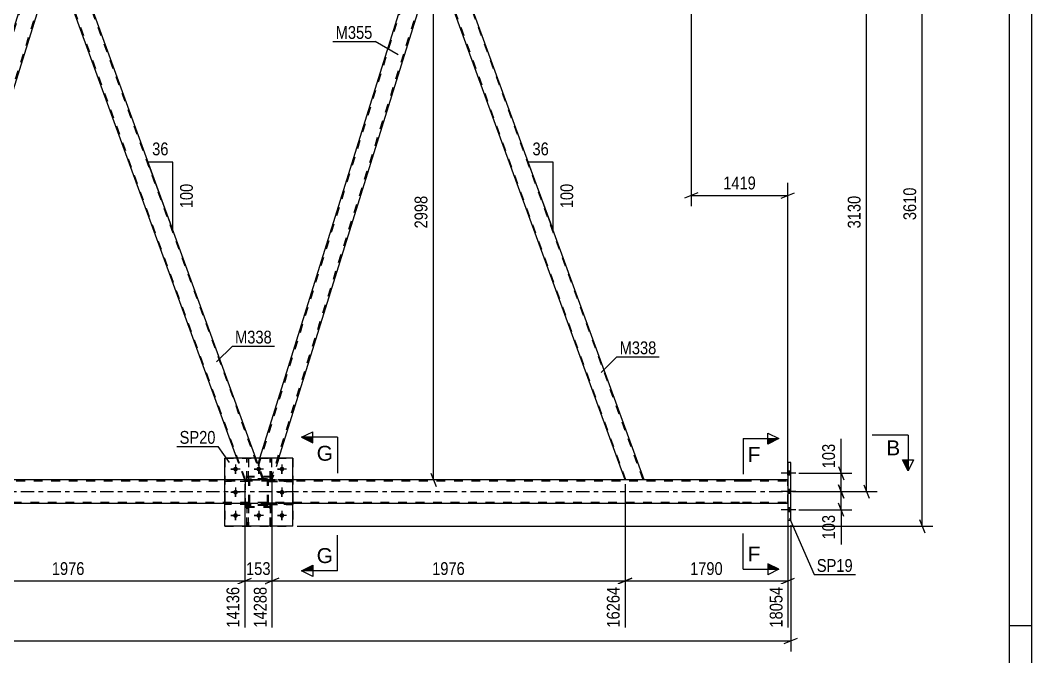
# Model space of a CAD drawing. Header units: millimetres. Extents: x 0 to 841, y 0 to 594.
# Drawn here: x 614.6 to 841, y 291.1 to 433.6 of the extents above; entities that cross this region are included whole.
import ezdxf

# ---------------------------------------------------------------- set-up
doc = ezdxf.new("R2010")
doc.units = ezdxf.units.MM
doc.linetypes.add('DXK_LINE_DOT2', pattern=[3.9198, 1.9599, -1.9599])
doc.linetypes.add('DXK_LINE_DOT3', pattern=[5.9187, 2.979, -0.9799, 0.9799, -0.9799])
doc.styles.add('Arial', font='ARIAL.TTF', dxfattribs={"height": 0.2})
doc.styles.add('Arial Narrow', font='ARIALN.TTF', dxfattribs={"height": 0.2})

# ---------------------------------------------------------------- blocks, each defined once
blk = doc.blocks.new('Unknown-318889761-1133')
at = {"color": 5, "linetype": 'Continuous'}
for p, q in [((841, 0), (841, 594)), ((836, 5), (836, 589)), ((841, 298), (836, 298))]:
    blk.add_line(p, q, dxfattribs=at)
blk = doc.blocks.new('Bolt-318889761-1778 - 1356')
at = {"linetype": 'Continuous'}
for points in [[(786.4, 332.6), (786.4, 331.72), (787.04, 331.72), (787.04, 332.6)], [(786.4, 332.6), (786.4, 331.72), (787.04, 331.72), (787.04, 332.6)], [(786.4, 332.6), (786.4, 331.72), (787.04, 331.72), (787.04, 332.6)], [(786.4, 328.5), (786.4, 327.62), (787.04, 327.62), (787.04, 328.5)], [(786.4, 328.5), (786.4, 327.62), (787.04, 327.62), (787.04, 328.5)], [(786.4, 324.4), (786.4, 323.52), (787.04, 323.52), (787.04, 324.4)], [(786.4, 324.4), (786.4, 323.52), (787.04, 323.52), (787.04, 324.4)], [(786.4, 324.4), (786.4, 323.52), (787.04, 323.52), (787.04, 324.4)]]:
    blk.add_hatch(color=1, dxfattribs=at).paths.add_polyline_path(points)
at = {"color": 1, "linetype": 'Continuous'}
for p, q in [((788.2, 332.16), (784.88, 332.16)), ((788.2, 332.16), (784.88, 332.16)), ((788.2, 332.16), (784.88, 332.16)), ((787.04, 332.6), (786.4, 332.6)), ((787.04, 332.6), (786.4, 332.6)), ((787.04, 332.6), (786.4, 332.6)), ((787.04, 331.72), (786.4, 331.72)), ((787.04, 331.72), (786.4, 331.72)), ((787.04, 331.72), (786.4, 331.72)), ((787.04, 328.5), (786.4, 328.5)), ((787.04, 328.5), (786.4, 328.5)), ((788.2, 328.06), (784.88, 328.06)), ((788.2, 328.06), (784.88, 328.06)), ((787.04, 327.62), (786.4, 327.62)), ((787.04, 327.62), (786.4, 327.62)), ((788.2, 323.96), (784.88, 323.96)), ((788.2, 323.96), (784.88, 323.96)), ((788.2, 323.96), (784.88, 323.96)), ((787.04, 324.4), (786.4, 324.4)), ((787.04, 324.4), (786.4, 324.4)), ((787.04, 324.4), (786.4, 324.4)), ((787.04, 323.52), (786.4, 323.52)), ((787.04, 323.52), (786.4, 323.52)), ((787.04, 323.52), (786.4, 323.52))]:
    blk.add_line(p, q, dxfattribs=at)
blk = doc.blocks.new('Bolt-318889761-1474 - 1356')
at = {"linetype": 'Continuous'}
for points in [[(663.27, 333.11, -1), (662.23, 333.11, -1)], [(668.47, 333.11, -1), (667.43, 333.11, -1)], [(673.67, 333.11, -1), (672.63, 333.11, -1)], [(663.27, 327.91, -1), (662.23, 327.91, -1)], [(673.67, 327.91, -1), (672.63, 327.91, -1)], [(663.27, 322.71, -1), (662.23, 322.71, -1)], [(668.47, 322.71, -1), (667.43, 322.71, -1)], [(673.67, 322.71, -1), (672.63, 322.71, -1)]]:
    blk.add_hatch(color=1, dxfattribs=at).paths.add_polyline_path(points)
at = {"color": 1, "linetype": 'Continuous'}
for p, q in [((663.79, 333.11), (661.71, 333.11)), ((662.75, 334.15), (662.75, 332.07)), ((668.99, 333.11), (666.91, 333.11)), ((667.95, 334.15), (667.95, 332.07)), ((674.19, 333.11), (672.11, 333.11)), ((673.15, 334.15), (673.15, 332.07)), ((662.75, 328.95), (662.75, 326.87)), ((673.15, 328.95), (673.15, 326.87)), ((663.79, 327.91), (661.71, 327.91)), ((674.19, 327.91), (672.11, 327.91)), ((663.79, 322.71), (661.71, 322.71)), ((662.75, 323.75), (662.75, 321.67)), ((668.99, 322.71), (666.91, 322.71)), ((667.95, 323.75), (667.95, 321.67)), ((674.19, 322.71), (672.11, 322.71)), ((673.15, 323.75), (673.15, 321.67))]:
    blk.add_line(p, q, dxfattribs=at)
blk = doc.blocks.new('Part-318889761-1478 - 1356')
at = {"color": 2, "linetype": 'Continuous'}
for p, q in [((665.3, 335.51), (665.3, 335.51)), ((665.62, 335.51), (665.3, 335.51)), ((665.62, 335.51), (665.62, 335.51))]:
    blk.add_line(p, q, dxfattribs=at)
at = {"color": 7, "linetype": 'DXK_LINE_DOT2'}
for p, q in [((665.3, 330.67), (665.3, 335.51)), ((665.62, 330.67), (665.62, 335.51)), ((665.3, 331.27), (665.62, 331.27)), ((665.62, 330.67), (665.3, 330.67))]:
    blk.add_line(p, q, dxfattribs=at)
blk = doc.blocks.new('Part-318889761-1561 - 1356')
at = {"color": 7, "linetype": 'DXK_LINE_DOT2'}
for p, q in [((675.55, 325.47), (670.15, 325.47)), ((670.15, 325.47), (670.15, 325.15)), ((670.15, 325.15), (675.55, 325.15)), ((670.75, 325.15), (670.75, 325.47)), ((675.55, 325.15), (675.55, 325.47))]:
    blk.add_line(p, q, dxfattribs=at)
blk = doc.blocks.new('Part-318889761-1697 - 1356')
at = {"color": 7, "linetype": 'DXK_LINE_DOT2'}
for p, q in [((670.95, 331.45), (664.95, 331.45)), ((664.95, 324.65), (664.95, 331.45)), ((670.95, 324.65), (670.95, 331.45)), ((670.95, 324.65), (664.95, 324.65))]:
    blk.add_line(p, q, dxfattribs=at)
blk = doc.blocks.new('Part-318889761-1514 - 1356')
at = {"color": 7, "linetype": 'DXK_LINE_DOT2'}
for p, q in [((665.75, 330.67), (660.35, 330.67)), ((660.35, 330.35), (660.35, 330.67)), ((665.15, 330.35), (665.15, 330.67)), ((665.75, 330.67), (665.75, 330.35)), ((665.75, 330.35), (660.35, 330.35))]:
    blk.add_line(p, q, dxfattribs=at)
blk = doc.blocks.new('Part-318889761-1583 - 1356')
at = {"color": 7, "linetype": 'DXK_LINE_DOT2'}
for p, q in [((670.5, 320.31), (670.5, 325.15)), ((670.5, 325.15), (670.82, 325.15)), ((670.5, 324.55), (670.82, 324.55)), ((670.82, 325.15), (670.82, 320.31)), ((670.82, 320.31), (670.5, 320.31))]:
    blk.add_line(p, q, dxfattribs=at)
blk = doc.blocks.new('Part-318889761-1487 - 1356')
at = {"color": 2, "linetype": 'Continuous'}
for p, q in [((670.5, 335.51), (670.5, 335.51)), ((670.82, 335.51), (670.5, 335.51)), ((670.82, 335.51), (670.82, 335.51))]:
    blk.add_line(p, q, dxfattribs=at)
at = {"color": 7, "linetype": 'DXK_LINE_DOT2'}
for p, q in [((670.5, 330.67), (670.5, 335.51)), ((670.82, 330.67), (670.82, 335.51)), ((670.5, 331.27), (670.82, 331.27)), ((670.82, 330.67), (670.5, 330.67))]:
    blk.add_line(p, q, dxfattribs=at)
blk = doc.blocks.new('Part-318889761-1501 - 1356')
at = {"color": 7, "linetype": 'DXK_LINE_DOT2'}
for p, q in [((670.5, 330.67), (670.5, 335.51)), ((670.5, 335.51), (670.82, 335.51)), ((670.82, 335.51), (670.82, 330.67)), ((670.5, 331.27), (670.82, 331.27)), ((670.82, 330.67), (670.5, 330.67))]:
    blk.add_line(p, q, dxfattribs=at)
blk = doc.blocks.new('Part-318889761-1511 - 1356')
at = {"color": 7, "linetype": 'DXK_LINE_DOT2'}
for p, q in [((670.15, 325.15), (670.15, 325.47)), ((670.15, 325.47), (675.55, 325.47)), ((675.55, 325.15), (670.15, 325.15)), ((670.75, 325.15), (670.75, 325.47)), ((675.55, 325.47), (675.55, 325.15))]:
    blk.add_line(p, q, dxfattribs=at)
blk = doc.blocks.new('Part-318889761-1517 - 1356')
at = {"color": 7, "linetype": 'DXK_LINE_DOT2'}
for p, q in [((665.75, 325.47), (660.35, 325.47)), ((660.35, 325.15), (660.35, 325.47)), ((665.75, 325.15), (660.35, 325.15)), ((665.15, 325.15), (665.15, 325.47)), ((665.75, 325.47), (665.75, 325.15))]:
    blk.add_line(p, q, dxfattribs=at)
blk = doc.blocks.new('Part-318889761-1558 - 1356')
at = {"color": 7, "linetype": 'DXK_LINE_DOT2'}
for p, q in [((675.55, 330.67), (670.15, 330.67)), ((670.15, 330.67), (670.15, 330.35)), ((670.75, 330.35), (670.75, 330.67)), ((675.55, 330.35), (675.55, 330.67)), ((670.15, 330.35), (675.55, 330.35))]:
    blk.add_line(p, q, dxfattribs=at)
blk = doc.blocks.new('Part-318889761-1947 - 1356')
at = {"color": 7, "linetype": 'DXK_LINE_DOT2'}
for p, q in [((776.18, 330.7), (490.08, 330.7)), ((675.55, 330.7), (660.35, 330.7)), ((786.4, 330.7), (776.28, 330.7)), ((786.4, 325.42), (786.4, 330.7)), ((100.17, 330.45), (776.18, 330.46)), ((776.28, 330.46), (786.4, 330.46)), ((99.41, 325.65), (776.18, 325.66)), ((776.18, 325.42), (490.08, 325.42)), ((675.55, 325.42), (660.35, 325.42)), ((776.28, 325.66), (786.4, 325.66)), ((786.4, 325.42), (776.28, 325.42))]:
    blk.add_line(p, q, dxfattribs=at)
at = {"color": 2, "linetype": 'Continuous'}
for p, q in [((660.35, 330.7), (505.28, 330.7)), ((776.18, 330.7), (675.55, 330.7)), ((786.4, 330.7), (776.28, 330.7)), ((660.35, 325.42), (505.28, 325.42)), ((776.18, 325.42), (675.55, 325.42)), ((786.4, 325.42), (776.28, 325.42))]:
    blk.add_line(p, q, dxfattribs=at)
at = {"color": 7, "linetype": 'DXK_LINE_DOT3'}
for p, q in [((99.79, 328.05), (776.18, 328.06)), ((776.28, 328.06), (786.4, 328.06))]:
    blk.add_line(p, q, dxfattribs=at)
blk = doc.blocks.new('Part-318889761-1564 - 1356')
at = {"color": 7, "linetype": 'DXK_LINE_DOT2'}
for p, q in [((665.3, 330.67), (665.3, 335.51)), ((665.3, 335.51), (665.62, 335.51)), ((665.62, 335.51), (665.62, 330.67)), ((665.3, 331.27), (665.62, 331.27)), ((665.62, 330.67), (665.3, 330.67))]:
    blk.add_line(p, q, dxfattribs=at)
blk = doc.blocks.new('Part-318889761-1579 - 1356')
at = {"color": 2, "linetype": 'Continuous'}
for p, q in [((787.04, 334.56), (786.4, 334.56)), ((786.4, 334.56), (786.4, 321.56)), ((787.04, 321.56), (787.04, 334.56)), ((787.04, 321.56), (786.4, 321.56))]:
    blk.add_line(p, q, dxfattribs=at)
blk = doc.blocks.new('Bolt-318889761-1644 - 1356')
at = {"color": 1, "linetype": 'Continuous'}
for p, q in [((661.71, 333.11), (662.4, 333.11)), ((662.75, 334.15), (662.75, 333.46)), ((663.79, 333.11), (663.09, 333.11)), ((666.91, 333.11), (667.6, 333.11)), ((667.95, 334.15), (667.95, 333.46)), ((668.99, 333.11), (668.29, 333.11)), ((672.11, 333.11), (672.8, 333.11)), ((673.15, 334.15), (673.15, 333.46)), ((674.19, 333.11), (673.49, 333.11)), ((662.75, 332.07), (662.75, 332.76)), ((667.95, 332.07), (667.95, 332.76)), ((673.15, 332.07), (673.15, 332.76)), ((662.75, 328.95), (662.75, 328.26)), ((673.15, 328.95), (673.15, 328.26)), ((661.71, 327.91), (662.4, 327.91)), ((662.75, 326.87), (662.75, 327.56)), ((663.79, 327.91), (663.09, 327.91)), ((672.11, 327.91), (672.8, 327.91)), ((673.15, 326.87), (673.15, 327.56)), ((674.19, 327.91), (673.49, 327.91)), ((661.71, 322.71), (662.4, 322.71)), ((662.75, 323.75), (662.75, 323.06)), ((662.75, 321.67), (662.75, 322.36)), ((663.79, 322.71), (663.09, 322.71)), ((666.91, 322.71), (667.6, 322.71)), ((667.95, 323.75), (667.95, 323.06)), ((667.95, 321.67), (667.95, 322.36)), ((668.99, 322.71), (668.29, 322.71)), ((672.11, 322.71), (672.8, 322.71)), ((673.15, 323.75), (673.15, 323.06)), ((673.15, 321.67), (673.15, 322.36)), ((674.19, 322.71), (673.49, 322.71))]:
    blk.add_line(p, q, dxfattribs=at)
blk = doc.blocks.new('Part-318889761-1677 - 1356')
at = {"color": 7, "linetype": 'DXK_LINE_DOT2'}
for p, q in [((621.18, 450.63), (621.15, 450.63)), ((621.15, 450.63), (621.49, 450.63)), ((622.21, 447.71), (621.15, 450.63)), ((664.97, 330.7), (621.32, 450.63)), ((625.41, 450.63), (625.07, 450.63)), ((625.24, 450.63), (625.07, 450.63)), ((668.89, 330.7), (625.24, 450.63)), ((664.8, 330.7), (663.05, 335.51)), ((669.06, 330.7), (667.31, 335.51)), ((669.06, 330.7), (664.8, 330.7))]:
    blk.add_line(p, q, dxfattribs=at)
at = {"color": 2, "linetype": 'Continuous'}
for p, q in [((625.07, 450.63), (621.49, 450.63)), ((667.31, 335.51), (625.41, 450.63)), ((663.05, 335.51), (622.21, 447.71))]:
    blk.add_line(p, q, dxfattribs=at)
blk = doc.blocks.new('Part-318889761-1704 - 1356')
at = {"color": 7, "linetype": 'DXK_LINE_DOT2'}
for p, q in [((665.62, 325.15), (665.3, 325.15)), ((665.3, 325.15), (665.3, 320.31)), ((665.3, 324.55), (665.62, 324.55)), ((665.62, 320.31), (665.62, 325.15)), ((665.3, 320.31), (665.62, 320.31))]:
    blk.add_line(p, q, dxfattribs=at)
blk = doc.blocks.new('Part-318889761-1900 - 1356')
at = {"color": 2, "linetype": 'Continuous'}
for p, q in [((582.66, 334.17), (618.97, 450.63)), ((621.15, 450.63), (619.47, 450.63)), ((622.21, 447.71), (621.15, 450.63)), ((585.77, 330.7), (622.23, 447.66)), ((583.93, 330.7), (582.68, 334.12))]:
    blk.add_line(p, q, dxfattribs=at)
at = {"color": 7, "linetype": 'DXK_LINE_DOT2'}
for p, q in [((582.8, 333.79), (619.22, 450.63)), ((619.47, 450.63), (618.97, 450.63)), ((585.52, 330.7), (622.1, 448.04)), ((622.23, 447.66), (622.21, 447.71)), ((622.23, 447.66), (622.21, 447.71)), ((582.68, 334.12), (582.66, 334.17)), ((583.93, 330.7), (585.77, 330.7))]:
    blk.add_line(p, q, dxfattribs=at)
blk = doc.blocks.new('Part-318889761-1814 - 1356')
at = {"color": 7, "linetype": 'DXK_LINE_DOT2'}
for p, q in [((665.75, 330.43), (665.78, 330.61)), ((665.78, 330.61), (665.75, 330.43)), ((666.04, 330.87), (666.23, 330.91)), ((666.23, 330.91), (666.04, 330.87)), ((666.06, 330.6), (666.13, 330.65)), ((666.13, 330.65), (666.23, 330.67)), ((669.67, 330.91), (666.23, 330.91)), ((666.23, 330.67), (669.67, 330.67)), ((669.67, 330.91), (669.85, 330.87)), ((669.85, 330.87), (669.67, 330.91)), ((669.67, 330.67), (669.76, 330.65)), ((669.76, 330.65), (669.83, 330.6)), ((670.11, 330.61), (670.15, 330.43)), ((670.15, 330.43), (670.11, 330.61)), ((665.75, 325.39), (665.75, 330.43)), ((665.99, 330.43), (666, 330.52)), ((665.99, 325.39), (665.99, 330.43)), ((666, 330.52), (666.06, 330.6)), ((669.83, 330.6), (669.89, 330.52)), ((669.89, 330.52), (669.91, 330.43)), ((669.91, 325.39), (669.91, 330.43)), ((670.15, 325.39), (670.15, 330.43)), ((665.78, 325.21), (665.75, 325.39)), ((665.75, 325.39), (665.78, 325.21)), ((666, 325.3), (665.99, 325.39)), ((666.06, 325.22), (666, 325.3)), ((666.23, 324.91), (666.04, 324.95)), ((666.04, 324.95), (666.23, 324.91)), ((666.13, 325.17), (666.06, 325.22)), ((666.23, 325.15), (666.13, 325.17)), ((669.67, 325.15), (666.23, 325.15)), ((669.67, 324.91), (666.23, 324.91)), ((669.76, 325.17), (669.67, 325.15)), ((669.85, 324.95), (669.67, 324.91)), ((669.67, 324.91), (669.85, 324.95)), ((669.83, 325.22), (669.76, 325.17)), ((669.89, 325.3), (669.83, 325.22)), ((669.91, 325.39), (669.89, 325.3)), ((670.15, 325.39), (670.11, 325.21)), ((670.11, 325.21), (670.15, 325.39))]:
    blk.add_line(p, q, dxfattribs=at)
at = {"color": 7, "linetype": 'DXK_LINE_DOT3'}
blk.add_line((667.95, 327.91), (667.95, 327.91), dxfattribs=at)
at = {"color": 7, "linetype": 'DXK_LINE_DOT2'}
for centre, start, end in [((666.23, 330.43), 112.5, 157.5), ((666.23, 330.43), 112.5, 157.5), ((669.67, 330.43), 22.5, 67.5), ((669.67, 330.43), 22.5, 67.5), ((666.23, 325.39), 202.5, 247.5), ((666.23, 325.39), 202.5, 247.5), ((669.67, 325.39), 292.5, 337.5), ((669.67, 325.39), 292.5, 337.5)]:
    blk.add_arc(centre, 0.48, start, end, dxfattribs=at)
blk = doc.blocks.new('Part-318889761-1818 - 1356')
at = {"color": 7, "linetype": 'DXK_LINE_DOT2'}
for p, q in [((665.75, 325.47), (660.35, 325.47)), ((660.35, 325.47), (660.35, 325.15)), ((665.75, 325.15), (660.35, 325.15)), ((665.15, 325.15), (665.15, 325.47)), ((665.75, 325.15), (665.75, 325.47))]:
    blk.add_line(p, q, dxfattribs=at)
blk = doc.blocks.new('Part-318889761-1821 - 1356')
at = {"color": 7, "linetype": 'DXK_LINE_DOT2'}
for p, q in [((665.75, 330.67), (660.35, 330.67)), ((660.35, 330.67), (660.35, 330.35)), ((665.15, 330.35), (665.15, 330.67)), ((665.75, 330.35), (665.75, 330.67)), ((665.75, 330.35), (660.35, 330.35))]:
    blk.add_line(p, q, dxfattribs=at)
blk = doc.blocks.new('Part-318889761-1827 - 1356')
at = {"color": 7, "linetype": 'DXK_LINE_DOT2'}
for p, q in [((670.15, 330.35), (670.15, 330.67)), ((670.15, 330.67), (675.55, 330.67)), ((670.75, 330.35), (670.75, 330.67)), ((675.55, 330.67), (675.55, 330.35)), ((675.55, 330.35), (670.15, 330.35))]:
    blk.add_line(p, q, dxfattribs=at)
blk = doc.blocks.new('Part-318889761-1862 - 1356')
at = {"color": 2, "linetype": 'Continuous'}
for p, q in [((675.55, 335.51), (660.35, 335.51)), ((660.35, 320.31), (660.35, 335.51)), ((675.55, 320.31), (675.55, 335.51)), ((675.55, 320.31), (660.35, 320.31))]:
    blk.add_line(p, q, dxfattribs=at)
blk = doc.blocks.new('Part-318889761-1880 - 1356')
at = {"color": 7, "linetype": 'DXK_LINE_DOT2'}
for p, q in [((670.82, 325.15), (670.5, 325.15)), ((670.5, 325.15), (670.5, 320.31)), ((670.5, 324.55), (670.82, 324.55)), ((670.82, 320.31), (670.82, 325.15)), ((670.5, 320.31), (670.82, 320.31))]:
    blk.add_line(p, q, dxfattribs=at)
blk = doc.blocks.new('Part-318889761-1901 - 1356')
at = {"color": 7, "linetype": 'DXK_LINE_DOT2'}
for p, q in [((670.95, 331.31), (664.95, 331.31)), ((664.95, 324.51), (664.95, 331.31)), ((670.95, 324.51), (670.95, 331.31)), ((670.95, 324.51), (664.95, 324.51))]:
    blk.add_line(p, q, dxfattribs=at)
blk = doc.blocks.new('Part-318889761-1902 - 1356')
at = {"color": 7, "linetype": 'DXK_LINE_DOT2'}
for p, q in [((665.75, 330.43), (665.78, 330.61)), ((665.78, 330.61), (665.75, 330.43)), ((666.04, 330.87), (666.23, 330.91)), ((666.23, 330.91), (666.04, 330.87)), ((666.06, 330.6), (666.13, 330.65)), ((666.13, 330.65), (666.23, 330.67)), ((669.67, 330.91), (666.23, 330.91)), ((666.23, 330.67), (669.67, 330.67)), ((669.67, 330.91), (669.85, 330.87)), ((669.85, 330.87), (669.67, 330.91)), ((669.67, 330.67), (669.76, 330.65)), ((669.76, 330.65), (669.83, 330.6)), ((670.11, 330.61), (670.15, 330.43)), ((670.15, 330.43), (670.11, 330.61)), ((665.75, 325.39), (665.75, 330.43)), ((665.99, 330.43), (666, 330.52)), ((665.99, 325.39), (665.99, 330.43)), ((666, 330.52), (666.06, 330.6)), ((669.83, 330.6), (669.89, 330.52)), ((669.89, 330.52), (669.91, 330.43)), ((669.91, 325.39), (669.91, 330.43)), ((670.15, 325.39), (670.15, 330.43)), ((665.78, 325.21), (665.75, 325.39)), ((665.75, 325.39), (665.78, 325.21)), ((666, 325.3), (665.99, 325.39)), ((666.06, 325.22), (666, 325.3)), ((666.23, 324.91), (666.04, 324.95)), ((666.04, 324.95), (666.23, 324.91)), ((666.13, 325.17), (666.06, 325.22)), ((666.23, 325.15), (666.13, 325.17)), ((669.67, 325.15), (666.23, 325.15)), ((669.67, 324.91), (666.23, 324.91)), ((669.76, 325.17), (669.67, 325.15)), ((669.85, 324.95), (669.67, 324.91)), ((669.67, 324.91), (669.85, 324.95)), ((669.83, 325.22), (669.76, 325.17)), ((669.89, 325.3), (669.83, 325.22)), ((669.91, 325.39), (669.89, 325.3)), ((670.15, 325.39), (670.11, 325.21)), ((670.11, 325.21), (670.15, 325.39))]:
    blk.add_line(p, q, dxfattribs=at)
at = {"color": 7, "linetype": 'DXK_LINE_DOT3'}
blk.add_line((667.95, 327.91), (667.95, 327.91), dxfattribs=at)
at = {"color": 7, "linetype": 'DXK_LINE_DOT2'}
for centre, start, end in [((666.23, 330.43), 112.5, 157.5), ((666.23, 330.43), 112.5, 157.5), ((669.67, 330.43), 22.5, 67.5), ((669.67, 330.43), 22.5, 67.5), ((666.23, 325.39), 202.5, 247.5), ((666.23, 325.39), 202.5, 247.5), ((669.67, 325.39), 292.5, 337.5), ((669.67, 325.39), 292.5, 337.5)]:
    blk.add_arc(centre, 0.48, start, end, dxfattribs=at)
blk = doc.blocks.new('Part-318889761-1903 - 1356')
at = {"color": 7, "linetype": 'DXK_LINE_DOT2'}
for p, q in [((660.35, 335.51), (675.55, 335.51)), ((660.35, 335.51), (660.35, 320.31)), ((675.55, 335.51), (675.55, 320.31)), ((660.35, 320.31), (675.55, 320.31))]:
    blk.add_line(p, q, dxfattribs=at)
blk = doc.blocks.new('Part-318889761-1906 - 1356')
at = {"color": 7, "linetype": 'DXK_LINE_DOT2'}
for p, q in [((665.3, 320.31), (665.3, 325.15)), ((665.3, 325.15), (665.62, 325.15)), ((665.3, 324.55), (665.62, 324.55)), ((665.62, 325.15), (665.62, 320.31)), ((665.62, 320.31), (665.3, 320.31))]:
    blk.add_line(p, q, dxfattribs=at)
blk = doc.blocks.new('Part-318889761-1960 - 1356')
at = {"color": 7, "linetype": 'DXK_LINE_DOT2'}
for p, q in [((667.93, 333.79), (704.35, 450.63)), ((704.6, 450.63), (704.1, 450.63)), ((706.28, 450.63), (704.76, 450.63)), ((706.43, 450.23), (706.28, 450.63)), ((670.65, 330.7), (707.23, 448.04)), ((707.35, 447.71), (707.37, 447.66)), ((707.37, 447.66), (707.35, 447.71)), ((667.8, 334.17), (668.22, 335.51)), ((672.41, 335.51), (670.91, 330.7)), ((669.06, 330.7), (667.8, 334.17)), ((670.91, 330.7), (669.06, 330.7))]:
    blk.add_line(p, q, dxfattribs=at)
at = {"color": 2, "linetype": 'Continuous'}
for p, q in [((668.22, 335.51), (704.1, 450.63)), ((704.6, 450.63), (704.6, 450.63)), ((704.76, 450.63), (704.6, 450.63)), ((707.35, 447.71), (706.43, 450.23)), ((672.41, 335.51), (707.37, 447.66))]:
    blk.add_line(p, q, dxfattribs=at)
blk = doc.blocks.new('Part-318889761-1965 - 1356')
at = {"color": 7, "linetype": 'DXK_LINE_DOT2'}
for p, q in [((710.54, 450.63), (706.28, 450.63)), ((707.35, 447.71), (706.28, 450.63)), ((750.11, 330.7), (706.45, 450.63)), ((754.03, 330.7), (710.37, 450.63)), ((710.69, 450.23), (710.54, 450.63)), ((754.2, 330.7), (749.94, 330.7))]:
    blk.add_line(p, q, dxfattribs=at)
at = {"color": 2, "linetype": 'Continuous'}
for p, q in [((754.2, 330.7), (710.69, 450.23)), ((749.94, 330.7), (707.35, 447.71))]:
    blk.add_line(p, q, dxfattribs=at)
blk = doc.blocks.new('StraightDimension-318889761-2502 - 1356')
at = {"color": 7, "linetype": 'Continuous'}
for p, q in [((797.7, 333.66), (798.9, 330.66)), ((788.84, 332.16), (800.7, 332.16)), ((798.3, 328.06), (798.3, 332.16)), ((798.9, 326.56), (797.7, 329.56)), ((788.84, 328.06), (800.7, 328.06))]:
    blk.add_line(p, q, dxfattribs=at)
at = {"color": 0}
blk.add_wipeout([(797.55, 339.36), (793.35, 339.36), (793.35, 332.68), (797.55, 332.68)], dxfattribs=at)
at = {"color": 7, "linetype": 'Continuous'}
blk.add_line((798.3, 332.16), (798.3, 339.89), dxfattribs=at)
blk.add_line((798.3, 332.16), (798.3, 339.89), dxfattribs=at)
at = {"color": 3, "style": 'Arial Narrow'}
blk.add_text('103', height=2.863, rotation=90.0002, dxfattribs=at).set_placement((796.95, 333.28))
blk = doc.blocks.new('StraightDimension-318889761-2555 - 1356')
at = {"color": 7, "linetype": 'Continuous'}
for p, q in [((755.3, 450.63), (704.2, 450.63)), ((707.65, 449.13), (706.45, 452.13)), ((707.05, 330.7), (707.05, 450.63)), ((762.75, 330.7), (704.2, 330.7)), ((706.45, 332.2), (707.65, 329.2))]:
    blk.add_line(p, q, dxfattribs=at)
at = {"color": 0}
blk.add_wipeout([(706.3, 394.92), (702.1, 394.92), (702.1, 386.41), (706.3, 386.41)], dxfattribs=at)
at = {"color": 3, "style": 'Arial Narrow'}
blk.add_text('2998', height=2.863, rotation=90.0002, dxfattribs=at).set_placement((705.7, 387.01))
blk = doc.blocks.new('StraightDimension-318889761-37468 - 1356')
at = {"color": 7, "linetype": 'Continuous'}
for p, q in [((749.94, 329.7), (749.94, 297.59)), ((786.4, 324.42), (786.4, 297.59)), ((751.44, 308.63), (748.44, 307.43)), ((749.94, 308.03), (786.4, 308.03)), ((784.9, 307.43), (787.9, 308.63))]:
    blk.add_line(p, q, dxfattribs=at)
at = {"color": 0}
blk.add_wipeout([(772.42, 308.78), (772.42, 312.98), (763.91, 312.98), (763.91, 308.78)], dxfattribs=at)
at = {"color": 0, "linetype": 'Continuous'}
blk.add_wipeout([(785.8, 307.33), (781.6, 307.33), (781.6, 296.99), (785.8, 296.99)], dxfattribs=at)
at = {"color": 3, "style": 'Arial Narrow'}
blk.add_text('1790', height=2.863, dxfattribs=at).set_placement((764.51, 309.38))
at = {"color": 3, "linetype": 'Continuous', "style": 'Arial Narrow'}
blk.add_text('18054', height=2.863, rotation=90.0002, dxfattribs=at).set_placement((785.2, 297.59))
blk = doc.blocks.new('StraightDimension-318889761-2818 - 1356')
at = {"color": 7, "linetype": 'Continuous'}
for p, q in [((787.04, 320.56), (787.04, 292.2)), ((47.02, 294.6), (787.04, 294.6)), ((785.54, 294), (788.54, 295.2))]:
    blk.add_line(p, q, dxfattribs=at)
blk = doc.blocks.new('StraightDimension-318889761-2512 - 1356')
at = {"color": 7, "linetype": 'Continuous'}
for p, q in [((797.7, 329.56), (798.9, 326.56)), ((788.84, 328.06), (800.7, 328.06)), ((798.3, 323.96), (798.3, 328.06)), ((788.84, 323.96), (800.7, 323.96)), ((798.9, 322.46), (797.7, 325.46))]:
    blk.add_line(p, q, dxfattribs=at)
at = {"color": 0}
blk.add_wipeout([(797.55, 323.43), (793.35, 323.43), (793.35, 316.75), (797.55, 316.75)], dxfattribs=at)
at = {"color": 7, "linetype": 'Continuous'}
blk.add_line((798.3, 323.96), (798.3, 316.22), dxfattribs=at)
blk.add_line((798.3, 323.96), (798.3, 316.22), dxfattribs=at)
at = {"color": 3, "style": 'Arial Narrow'}
blk.add_text('103', height=2.863, rotation=90.0002, dxfattribs=at).set_placement((796.95, 317.35))
blk = doc.blocks.new('StraightDimension-318889761-2480 - 1356')
at = {"color": 7, "linetype": 'Continuous'}
for p, q in [((762.7, 464.71), (818.86, 464.71)), ((817.06, 463.21), (815.86, 466.21)), ((816.46, 320.31), (816.46, 464.71)), ((815.86, 321.81), (817.06, 318.81)), ((676.55, 320.31), (818.86, 320.31))]:
    blk.add_line(p, q, dxfattribs=at)
at = {"color": 0}
blk.add_wipeout([(815.71, 396.77), (811.51, 396.77), (811.51, 388.26), (815.71, 388.26)], dxfattribs=at)
at = {"color": 3, "style": 'Arial Narrow'}
blk.add_text('3610', height=2.863, rotation=90.0002, dxfattribs=at).set_placement((815.11, 388.86))
blk = doc.blocks.new('StraightDimension-318889761-2494 - 1356')
at = {"color": 7, "linetype": 'Continuous'}
for p, q in [((765.78, 453.27), (806.41, 453.27)), ((804.61, 451.77), (803.41, 454.77)), ((804.01, 328.06), (804.01, 453.27)), ((803.41, 329.56), (804.61, 326.56)), ((787.4, 328.06), (806.41, 328.06))]:
    blk.add_line(p, q, dxfattribs=at)
at = {"color": 0}
blk.add_wipeout([(803.26, 394.92), (799.06, 394.92), (799.06, 386.41), (803.26, 386.41)], dxfattribs=at)
at = {"color": 3, "style": 'Arial Narrow'}
blk.add_text('3130', height=2.863, rotation=90.0002, dxfattribs=at).set_placement((802.66, 387.01))
blk = doc.blocks.new('StraightDimension-318889761-37470 - 1356')
at = {"color": 7, "linetype": 'Continuous'}
for p, q in [((664.8, 329.7), (664.8, 297.59)), ((670.91, 329.7), (670.91, 297.59)), ((663.3, 307.43), (666.3, 308.63)), ((664.8, 308.03), (670.91, 308.03)), ((672.41, 308.63), (669.41, 307.43))]:
    blk.add_line(p, q, dxfattribs=at)
at = {"color": 0}
blk.add_wipeout([(671.2, 308.78), (671.2, 312.98), (664.51, 312.98), (664.51, 308.78)], dxfattribs=at)
at = {"color": 0, "linetype": 'Continuous'}
blk.add_wipeout([(670.31, 307.33), (666.11, 307.33), (666.11, 296.99), (670.31, 296.99)], dxfattribs=at)
at = {"color": 3, "style": 'Arial Narrow'}
blk.add_text('153', height=2.863, dxfattribs=at).set_placement((665.11, 309.38))
at = {"color": 3, "linetype": 'Continuous', "style": 'Arial Narrow'}
blk.add_text('14288', height=2.863, rotation=90.0002, dxfattribs=at).set_placement((669.71, 297.59))
blk = doc.blocks.new('StraightDimension-318889761-2544 - 1356')
at = {"color": 7, "linetype": 'Continuous'}
for p, q in [((764.78, 449.63), (764.78, 392)), ((786.4, 331.7), (786.4, 397.25)), ((766.28, 395), (763.28, 393.8)), ((764.78, 394.4), (786.4, 394.4)), ((784.9, 393.8), (787.9, 395))]:
    blk.add_line(p, q, dxfattribs=at)
at = {"color": 0}
blk.add_wipeout([(779.84, 395.15), (779.84, 399.35), (771.33, 399.35), (771.33, 395.15)], dxfattribs=at)
at = {"color": 3, "style": 'Arial Narrow'}
blk.add_text('1419', height=2.863, dxfattribs=at).set_placement((771.93, 395.75))
blk = doc.blocks.new('AngleDimension-318889761-3011 - 1356')
at = {"color": 7, "linetype": 'Continuous'}
for p, q in [((647.8, 389.11), (643.15, 401.88)), ((648.69, 401.88), (643.15, 401.88)), ((648.69, 386.66), (643.15, 401.88)), ((648.69, 386.66), (648.69, 401.88))]:
    blk.add_line(p, q, dxfattribs=at)
at = {"color": 0}
for points in [[(648.35, 402.78), (648.35, 406.98), (643.49, 406.98), (643.49, 402.78)], [(653.79, 397.61), (649.59, 397.61), (649.59, 390.93), (653.79, 390.93)]]:
    blk.add_wipeout(points, dxfattribs=at)
at = {"color": 3, "style": 'Arial Narrow'}
blk.add_text('36', height=2.863, dxfattribs=at).set_placement((644.09, 403.38))
blk.add_text('100', height=2.863, rotation=90.0002, dxfattribs=at).set_placement((653.19, 391.53))
blk = doc.blocks.new('AngleDimension-318889761-3032 - 1356')
at = {"color": 7, "linetype": 'Continuous'}
for p, q in [((732.93, 389.11), (728.29, 401.88)), ((733.83, 401.88), (728.29, 401.88)), ((733.83, 386.66), (728.29, 401.88)), ((733.83, 386.66), (733.83, 401.88))]:
    blk.add_line(p, q, dxfattribs=at)
at = {"color": 0}
for points in [[(733.48, 402.78), (733.48, 406.98), (728.63, 406.98), (728.63, 402.78)], [(738.93, 397.61), (734.73, 397.61), (734.73, 390.93), (738.93, 390.93)]]:
    blk.add_wipeout(points, dxfattribs=at)
at = {"color": 3, "style": 'Arial Narrow'}
blk.add_text('36', height=2.863, dxfattribs=at).set_placement((729.23, 403.38))
blk.add_text('100', height=2.863, rotation=90.0002, dxfattribs=at).set_placement((738.33, 391.53))
blk = doc.blocks.new('StraightDimension-318889761-37469 - 1356')
at = {"color": 7, "linetype": 'Continuous'}
for p, q in [((670.91, 329.7), (670.91, 297.59)), ((749.94, 329.7), (749.94, 297.59)), ((672.41, 308.63), (669.41, 307.43)), ((670.91, 308.03), (749.94, 308.03)), ((748.44, 307.43), (751.44, 308.63))]:
    blk.add_line(p, q, dxfattribs=at)
at = {"color": 0}
blk.add_wipeout([(714.68, 308.78), (714.68, 312.98), (706.17, 312.98), (706.17, 308.78)], dxfattribs=at)
at = {"color": 0, "linetype": 'Continuous'}
blk.add_wipeout([(749.34, 307.33), (745.14, 307.33), (745.14, 296.99), (749.34, 296.99)], dxfattribs=at)
at = {"color": 3, "style": 'Arial Narrow'}
blk.add_text('1976', height=2.863, dxfattribs=at).set_placement((706.77, 309.38))
at = {"color": 3, "linetype": 'Continuous', "style": 'Arial Narrow'}
blk.add_text('16264', height=2.863, rotation=90.0002, dxfattribs=at).set_placement((748.74, 297.59))
blk = doc.blocks.new('StraightDimension-318889761-37471 - 1356')
at = {"color": 7, "linetype": 'Continuous'}
for p, q in [((585.77, 329.7), (585.77, 297.59)), ((664.8, 329.7), (664.8, 297.59)), ((587.27, 308.63), (584.27, 307.43)), ((585.77, 308.03), (664.8, 308.03)), ((663.3, 307.43), (666.3, 308.63))]:
    blk.add_line(p, q, dxfattribs=at)
at = {"color": 0}
blk.add_wipeout([(629.54, 308.78), (629.54, 312.98), (621.03, 312.98), (621.03, 308.78)], dxfattribs=at)
at = {"color": 0, "linetype": 'Continuous'}
blk.add_wipeout([(664.2, 307.33), (660, 307.33), (660, 296.99), (664.2, 296.99)], dxfattribs=at)
at = {"color": 3, "style": 'Arial Narrow'}
blk.add_text('1976', height=2.863, dxfattribs=at).set_placement((621.63, 309.38))
at = {"color": 3, "linetype": 'Continuous', "style": 'Arial Narrow'}
blk.add_text('14136', height=2.863, rotation=90.0002, dxfattribs=at).set_placement((663.6, 297.59))
blk = doc.blocks.new('Mark-318889761-1575 - 1356')
at = {"color": 0}
blk.add_wipeout([(800.92, 310.07), (800.92, 313.07), (792.88, 313.07), (792.88, 310.07)], dxfattribs=at)
blk.add_wipeout([(800.92, 310.07), (800.92, 313.07), (792.88, 313.07), (792.88, 310.07)], dxfattribs=at)
at = {"color": 30, "linetype": 'Continuous'}
for p, q in [((786.77, 322.13), (792.28, 309.47)), ((792.28, 309.47), (801.52, 309.47))]:
    blk.add_line(p, q, dxfattribs=at)
at = {"color": 3, "style": 'Arial Narrow'}
blk.add_text('SP19', height=2.863, dxfattribs=at).set_placement((792.88, 310.07))
blk = doc.blocks.new('Mark-318889761-1673 - 1356')
at = {"color": 0}
blk.add_wipeout([(670.87, 361.23), (670.87, 364.23), (662.65, 364.23), (662.65, 361.23)], dxfattribs=at)
blk.add_wipeout([(670.87, 361.23), (670.87, 364.23), (662.65, 364.23), (662.65, 361.23)], dxfattribs=at)
at = {"color": 30, "linetype": 'Continuous'}
for p, q in [((658.51, 357.09), (662.05, 360.63)), ((662.05, 360.63), (671.47, 360.63))]:
    blk.add_line(p, q, dxfattribs=at)
at = {"color": 3, "style": 'Arial Narrow'}
blk.add_text('M338', height=2.863, dxfattribs=at).set_placement((662.65, 361.23))
blk = doc.blocks.new('Mark-318889761-1858 - 1356')
at = {"color": 0}
blk.add_wipeout([(658.27, 338.77), (658.27, 341.77), (650.23, 341.77), (650.23, 338.77)], dxfattribs=at)
blk.add_wipeout([(658.27, 338.77), (658.27, 341.77), (650.23, 341.77), (650.23, 338.77)], dxfattribs=at)
at = {"color": 30, "linetype": 'Continuous'}
for p in [(649.63, 338.17), (661.4, 334.59)]:
    blk.add_line(p, (658.87, 338.17), dxfattribs=at)
at = {"color": 3, "style": 'Arial Narrow'}
blk.add_text('SP20', height=2.863, dxfattribs=at).set_placement((650.23, 338.77))
blk = doc.blocks.new('Mark-318889761-1956 - 1356')
at = {"color": 0}
blk.add_wipeout([(693.39, 429.47), (693.39, 432.47), (685.17, 432.47), (685.17, 429.47)], dxfattribs=at)
blk.add_wipeout([(693.39, 429.47), (693.39, 432.47), (685.17, 432.47), (685.17, 429.47)], dxfattribs=at)
at = {"color": 30, "linetype": 'Continuous'}
for p in [(684.57, 428.87), (699.19, 425.87)]:
    blk.add_line(p, (693.99, 428.87), dxfattribs=at)
at = {"color": 3, "style": 'Arial Narrow'}
blk.add_text('M355', height=2.863, dxfattribs=at).set_placement((685.17, 429.47))
blk = doc.blocks.new('Mark-318889761-1961 - 1356')
at = {"color": 0}
blk.add_wipeout([(756.96, 358.83), (756.96, 361.83), (748.74, 361.83), (748.74, 358.83)], dxfattribs=at)
blk.add_wipeout([(756.96, 358.83), (756.96, 361.83), (748.74, 361.83), (748.74, 358.83)], dxfattribs=at)
at = {"color": 30, "linetype": 'Continuous'}
for p, q in [((744.6, 354.7), (748.14, 358.23)), ((748.14, 358.23), (757.56, 358.23))]:
    blk.add_line(p, q, dxfattribs=at)
at = {"color": 3, "style": 'Arial Narrow'}
blk.add_text('M338', height=2.863, dxfattribs=at).set_placement((748.74, 358.83))
blk = doc.blocks.new('SectionMark-318889761-3143 - 1356')
at = {"color": 6, "linetype": 'Continuous'}
for p, q in [((677.55, 340.22), (680.05, 341.47)), ((685.55, 340.22), (677.55, 340.22)), ((685.55, 310.3), (677.55, 310.3)), ((680.05, 309.05), (677.55, 310.3))]:
    blk.add_line(p, q, dxfattribs=at)
at = {"color": 0, "linetype": 'Continuous'}
for points in [[(684.55, 334.97), (684.55, 338.47), (680.92, 338.47), (680.92, 334.97)], [(684.55, 312.05), (684.55, 315.55), (680.92, 315.55), (680.92, 312.05)]]:
    blk.add_wipeout(points, dxfattribs=at)
at = {"linetype": 'Continuous'}
for points in [[(680.05, 340.22), (680.05, 338.97), (677.55, 340.22)], [(680.05, 311.55), (680.05, 310.3), (677.55, 310.3)]]:
    blk.add_hatch(color=6, dxfattribs=at).paths.add_polyline_path(points)
at = {"color": 6, "linetype": 'Continuous'}
for p, q in [((677.55, 340.22), (680.05, 338.97)), ((680.05, 338.97), (680.05, 341.47)), ((685.55, 340.22), (685.55, 332.22)), ((685.55, 310.3), (685.55, 318.3)), ((677.55, 310.3), (680.05, 311.55)), ((680.05, 311.55), (680.05, 309.05))]:
    blk.add_line(p, q, dxfattribs=at)
at = {"color": 3, "linetype": 'Continuous', "style": 'Arial'}
for p in [(680.92, 334.97), (680.92, 312.05)]:
    blk.add_text('G', height=3.34, dxfattribs=at).set_placement(p)
blk = doc.blocks.new('SectionMark-318889761-3159 - 1356')
at = {"color": 6, "linetype": 'Continuous'}
for p in [(813.3, 340.69), (814.55, 335.19)]:
    blk.add_line(p, (813.3, 332.69), dxfattribs=at)
at = {"color": 0, "linetype": 'Continuous'}
blk.add_wipeout([(811.55, 336.19), (811.55, 339.69), (808.44, 339.69), (808.44, 336.19)], dxfattribs=at)
at = {"linetype": 'Continuous'}
blk.add_hatch(color=6, dxfattribs=at).paths.add_polyline_path([(812.05, 335.19), (813.3, 335.19), (813.3, 332.69)])
at = {"color": 6, "linetype": 'Continuous'}
for p, q in [((813.3, 340.69), (805.3, 340.69)), ((812.05, 335.19), (814.55, 335.19)), ((813.3, 332.69), (812.05, 335.19))]:
    blk.add_line(p, q, dxfattribs=at)
at = {"color": 3, "linetype": 'Continuous', "style": 'Arial'}
blk.add_text('B', height=3.34, dxfattribs=at).set_placement((808.44, 336.19))
blk = doc.blocks.new('SectionMark-318889761-37925 - 1356')
at = {"linetype": 'Continuous'}
for points in [[(781.9, 338.68), (781.9, 339.93), (784.4, 339.93)], [(781.9, 310.65), (781.9, 311.9), (784.4, 310.65)]]:
    blk.add_hatch(color=6, dxfattribs=at).paths.add_polyline_path(points)
at = {"color": 6, "linetype": 'Continuous'}
for p, q in [((776.4, 339.93), (784.4, 339.93)), ((781.9, 338.68), (781.9, 341.18)), ((781.9, 341.18), (784.4, 339.93)), ((784.4, 339.93), (781.9, 338.68)), ((776.4, 310.65), (784.4, 310.65)), ((784.4, 310.65), (781.9, 311.9)), ((781.9, 311.9), (781.9, 309.4)), ((784.4, 310.65), (781.9, 309.4))]:
    blk.add_line(p, q, dxfattribs=at)
at = {"color": 0, "linetype": 'Continuous'}
for points in [[(780.25, 334.68), (780.25, 338.18), (777.4, 338.18), (777.4, 334.68)], [(780.25, 312.4), (780.25, 315.9), (777.4, 315.9), (777.4, 312.4)]]:
    blk.add_wipeout(points, dxfattribs=at)
at = {"color": 6, "linetype": 'Continuous'}
for p, q in [((776.4, 339.93), (776.4, 331.93)), ((776.4, 310.65), (776.4, 318.65))]:
    blk.add_line(p, q, dxfattribs=at)
at = {"color": 3, "linetype": 'Continuous', "style": 'Arial'}
for p in [(777.4, 334.68), (777.4, 312.4)]:
    blk.add_text('F', height=3.34, dxfattribs=at).set_placement(p)

msp = doc.modelspace()

# ---------------------------------------------------------------- block references
for name in ['Unknown-318889761-1133', 'Part-318889761-1900 - 1356', 'Part-318889761-1677 - 1356', 'Part-318889761-1960 - 1356', 'Part-318889761-1965 - 1356', 'Part-318889761-1862 - 1356', 'Part-318889761-1903 - 1356', 'Part-318889761-1478 - 1356', 'Part-318889761-1564 - 1356', 'Part-318889761-1487 - 1356', 'Part-318889761-1501 - 1356', 'Bolt-318889761-1474 - 1356', 'Bolt-318889761-1644 - 1356', 'Part-318889761-1579 - 1356', 'Part-318889761-1947 - 1356', 'Part-318889761-1514 - 1356', 'Part-318889761-1821 - 1356', 'Part-318889761-1697 - 1356', 'Part-318889761-1901 - 1356', 'Part-318889761-1814 - 1356', 'Part-318889761-1902 - 1356', 'Part-318889761-1558 - 1356', 'Part-318889761-1827 - 1356', 'Bolt-318889761-1778 - 1356', 'Part-318889761-1517 - 1356', 'Part-318889761-1818 - 1356', 'Part-318889761-1704 - 1356', 'Part-318889761-1906 - 1356', 'Part-318889761-1561 - 1356', 'Part-318889761-1511 - 1356', 'Part-318889761-1583 - 1356', 'Part-318889761-1880 - 1356']:
    msp.add_blockref(name, (0, 0))

# ---------------------------------------------------------------- next in the draw order: block references
for name in ['StraightDimension-318889761-2555 - 1356', 'StraightDimension-318889761-2502 - 1356']:
    msp.add_blockref(name, (0, 0))

# ---------------------------------------------------------------- next in the draw order: block references
msp.add_blockref('StraightDimension-318889761-37468 - 1356', (0, 0))

# ---------------------------------------------------------------- next in the draw order: block references
msp.add_blockref('StraightDimension-318889761-2818 - 1356', (0, 0))

# ---------------------------------------------------------------- next in the draw order: block references
for name in ['AngleDimension-318889761-3011 - 1356', 'Mark-318889761-1673 - 1356', 'Mark-318889761-1858 - 1356', 'StraightDimension-318889761-37470 - 1356', 'StraightDimension-318889761-2512 - 1356']:
    msp.add_blockref(name, (0, 0))

# ---------------------------------------------------------------- next in the draw order: block references
for name in ['StraightDimension-318889761-2480 - 1356', 'StraightDimension-318889761-37471 - 1356']:
    msp.add_blockref(name, (0, 0))

# ---------------------------------------------------------------- next in the draw order: block references
for name in ['StraightDimension-318889761-2494 - 1356', 'Mark-318889761-1956 - 1356', 'AngleDimension-318889761-3032 - 1356', 'Mark-318889761-1961 - 1356', 'StraightDimension-318889761-37469 - 1356', 'Mark-318889761-1575 - 1356']:
    msp.add_blockref(name, (0, 0))

# ---------------------------------------------------------------- next in the draw order: block references
for name in ['StraightDimension-318889761-2544 - 1356', 'SectionMark-318889761-3143 - 1356']:
    msp.add_blockref(name, (0, 0))

# ---------------------------------------------------------------- next in the draw order: block references
msp.add_blockref('SectionMark-318889761-3159 - 1356', (0, 0))

# ---------------------------------------------------------------- next in the draw order: block references
msp.add_blockref('SectionMark-318889761-37925 - 1356', (0, 0))

doc.saveas('drawing.dxf')
